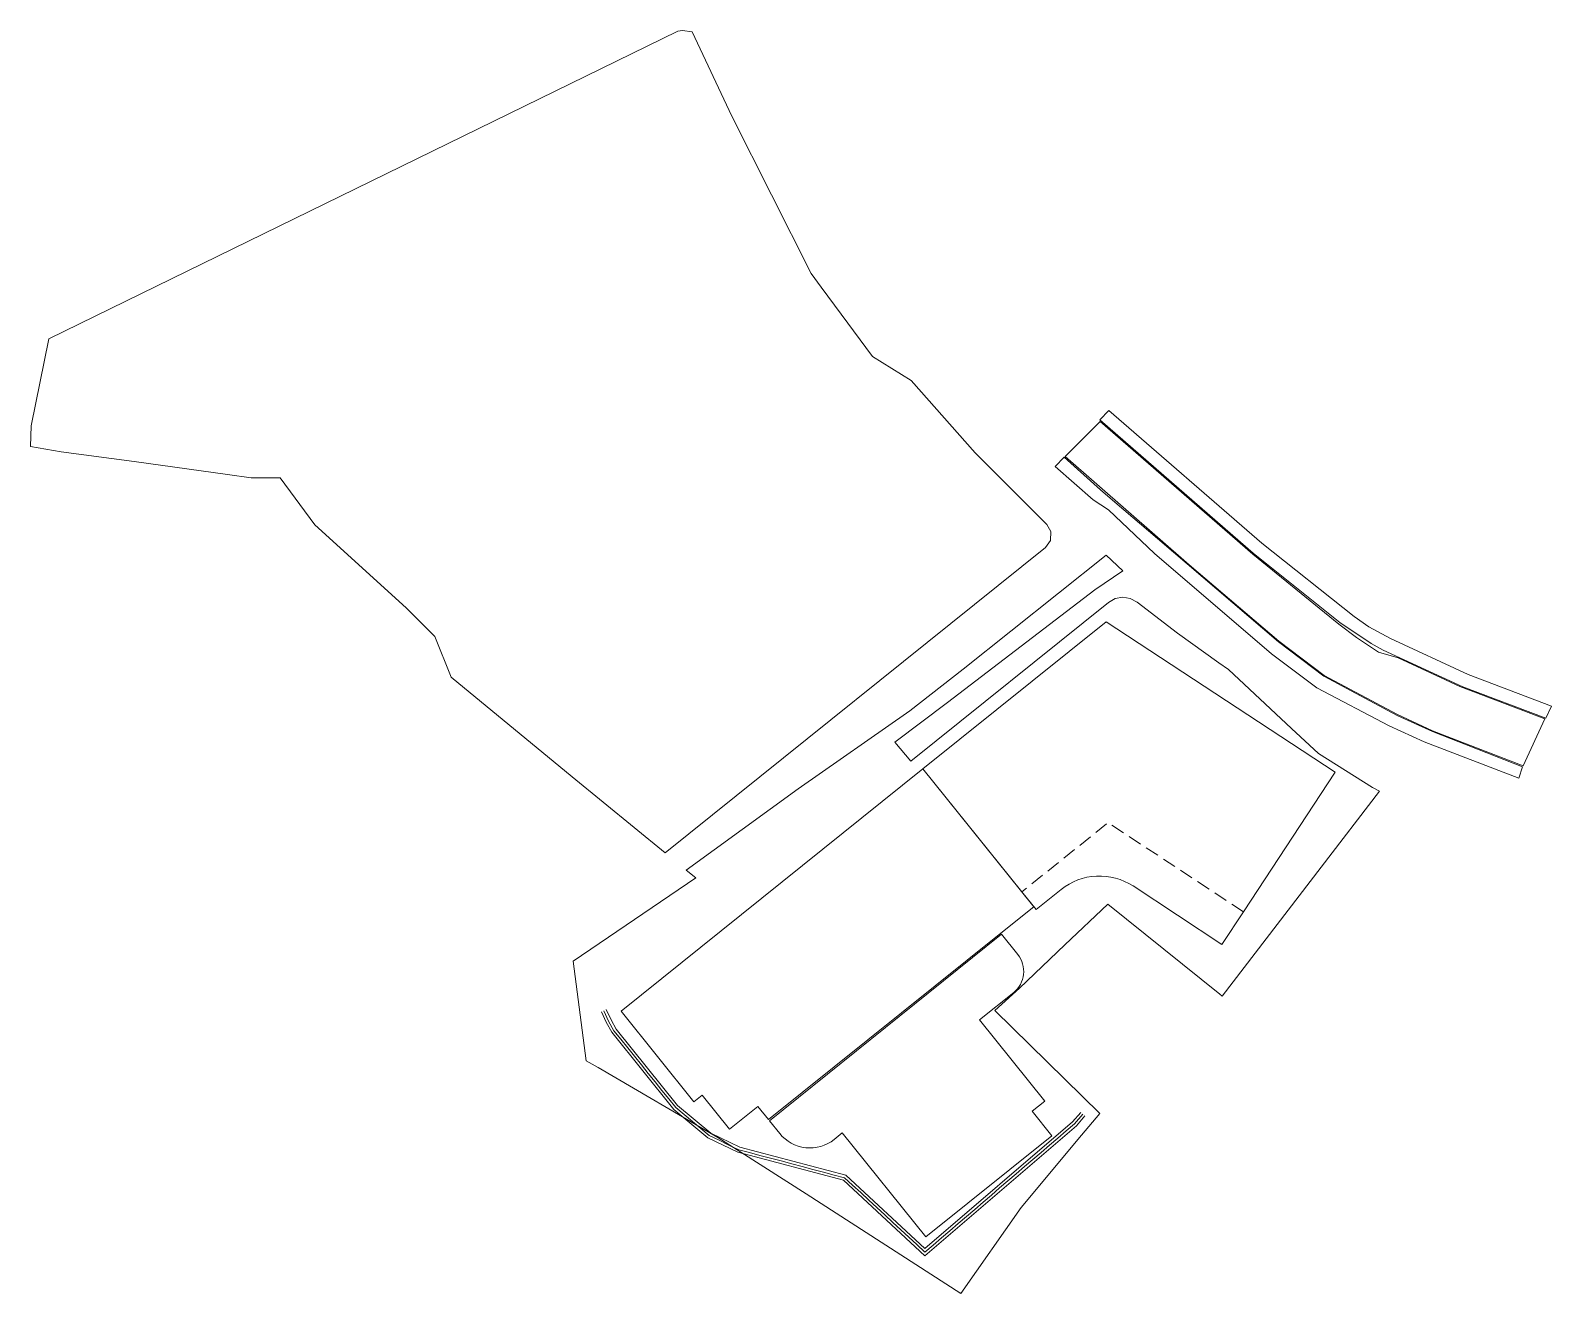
# Model space of a CAD drawing. Header units: metres. Extents: x 7511866 to 7512033, y 4692276 to 4692415.
import ezdxf

# ---------------------------------------------------------------- set-up
doc = ezdxf.new("R2010")
doc.units = ezdxf.units.M
doc.linetypes.add('DASHED', pattern=[0.75, 0.5, -0.25])
for name, color, linetype, lineweight in [('Asfallt', 97, 'Continuous', 0), ('llg betimi themelet', 97, 'Continuous', 0), ('Parcela Baze', 7, 'Continuous', 0), ('pilotat ri betimi projekt pl', 14, 'Continuous', 0), ('Themel pllaka o3 ferizaj', 30, 'Continuous', 0), ('trotuar', 155, 'Continuous', 0)]:
    doc.layers.add(name, color=color, linetype=linetype, lineweight=lineweight)

msp = doc.modelspace()

# ---------------------------------------------------------------- linework, layer by layer
at = {"layer": 'Asfallt'}
msp.add_polyline3d([(7512032.13, 4692338.99, 620.8), (7512022.82, 4692342.56, 620.73), (7512016.03, 4692345.7, 620.72), (7512013.89, 4692346.3, 620.68), (7512011.49, 4692347.94, 620.72), (7512009.54, 4692349.37, 620.64), (7512000.09, 4692357.08, 620.65), (7511983.36, 4692371.6, 620.63), (7511979.54, 4692367.79, 620.54), (7511993.11, 4692355.88, 620.49), (7512002.95, 4692347.51, 620.55), (7512007.93, 4692343.75, 620.61), (7512015.97, 4692339.48, 620.7), (7512019.79, 4692337.69, 620.72), (7512029.74, 4692333.84, 620.71), (7512032.13, 4692338.99, 620.8)], dxfattribs=at)
at = {"layer": 'llg betimi themelet', "flags": 128}
msp.add_lwpolyline([(7511930.85, 4692306.94), (7511963.94, 4692333.52), (7511976.09, 4692318.39), (7511972.46, 4692315.48), (7511947.01, 4692295.04), (7511945.85, 4692296.48), (7511942.73, 4692293.98), (7511939.73, 4692297.72), (7511938.83, 4692297)], close=True, dxfattribs=at)
msp.add_lwpolyline([(7511947.1, 4692294.92), (7511948.23, 4692293.52, 0.414214), (7511954.2, 4692292.87), (7511955.1, 4692293.59), (7511964.26, 4692282.19), (7511978.07, 4692293.28), (7511975.91, 4692295.97), (7511977.3, 4692297.08), (7511970.15, 4692305.99), (7511973.89, 4692309, 0.414214), (7511974.34, 4692313.14), (7511972.56, 4692315.37)], format="xyb", close=True, dxfattribs=at)
at = {"layer": 'Parcela Baze', "flags": 128}
for points in [[(7511868.09, 4692380.67), (7511937.07, 4692414.44), (7511937.58, 4692414.51), (7511938.62, 4692414.35), (7511942.99, 4692405.12), (7511951.69, 4692387.85), (7511952.79, 4692386.36), (7511954.99, 4692383.38), (7511958.42, 4692378.74), (7511962.66, 4692376.1), (7511969.66, 4692368.19), (7511977.52, 4692360.32), (7511977.96, 4692359.55), (7511977.93, 4692358.58), (7511977.37, 4692357.78), (7511935.68, 4692324.29), (7511925.49, 4692332.64), (7511912.21, 4692343.58), (7511910.41, 4692348.04), (7511907.29, 4692351.18), (7511897.25, 4692360.27), (7511893.47, 4692365.43), (7511890.29, 4692365.44), (7511887.7, 4692365.8), (7511877.46, 4692367.22), (7511869.46, 4692368.28), (7511866.08, 4692368.87), (7511866.16, 4692371.13), (7511868.09, 4692380.67)], [(7511971.83, 4692307.01), (7511983.33, 4692295.73), (7511981.33, 4692293.35), (7511974.71, 4692285.41), (7511968.09, 4692275.96), (7511951.12, 4692286.89), (7511941.46, 4692293.1), (7511928.33, 4692300.75), (7511927.02, 4692301.51), (7511925.6, 4692312.43), (7511939.02, 4692321.55), (7511937.96, 4692322.42), (7511950.25, 4692331.33), (7511962.5, 4692339.88), (7511968.34, 4692344.46), (7511984.02, 4692356.97), (7511985.85, 4692355.25), (7511982.77, 4692353.15), (7511966.63, 4692340.81), (7511960.84, 4692336.46), (7511962.6, 4692334.36), (7511984.28, 4692351.78), (7511985.01, 4692352.19), (7511985.84, 4692352.34), (7511986.67, 4692352.2), (7511987.41, 4692351.8), (7511991.84, 4692348.39), (7511996.38, 4692345.13), (7511997.43, 4692344.43), (7512004.36, 4692337.95), (7512007.31, 4692335.19), (7512013.22, 4692331.47), (7512014, 4692331.06), (7512007.6, 4692322.74), (7511996.73, 4692308.59), (7511996.48, 4692308.81), (7511984.22, 4692318.67), (7511979.51, 4692314.21), (7511974.51, 4692309.47), (7511971.83, 4692307.01)]]:
    msp.add_lwpolyline(points, dxfattribs=at)
at = {"layer": 'pilotat ri betimi projekt pl', "flags": 128}
for points in [[(7511981.48, 4692295.64), (7511980.55, 4692294.58), (7511979.64, 4692293.8), (7511978.73, 4692293.02), (7511977.82, 4692292.23), (7511976.9, 4692291.45), (7511975.99, 4692290.67), (7511975.08, 4692289.89), (7511974.17, 4692289.11), (7511973.26, 4692288.33), (7511972.35, 4692287.55), (7511971.44, 4692286.76), (7511970.53, 4692285.98), (7511969.62, 4692285.2), (7511968.71, 4692284.42), (7511967.8, 4692283.64), (7511966.89, 4692282.86), (7511965.98, 4692282.07), (7511965.07, 4692281.29), (7511964.16, 4692280.51), (7511963.28, 4692281.33), (7511962.4, 4692282.14), (7511961.52, 4692282.96), (7511960.64, 4692283.77), (7511959.76, 4692284.59), (7511958.88, 4692285.4), (7511958, 4692286.22), (7511957.12, 4692287.04), (7511956.23, 4692287.85), (7511955.35, 4692288.67), (7511954.19, 4692288.97), (7511953.03, 4692289.28), (7511951.87, 4692289.59), (7511950.71, 4692289.9), (7511949.55, 4692290.2), (7511948.39, 4692290.51), (7511947.23, 4692290.82), (7511946.07, 4692291.12), (7511944.91, 4692291.43), (7511943.75, 4692291.74), (7511942.67, 4692292.26), (7511941.59, 4692292.78), (7511940.51, 4692293.3), (7511939.59, 4692294.07), (7511938.67, 4692294.84), (7511937.75, 4692295.61), (7511936.83, 4692296.38), (7511936.08, 4692297.31), (7511935.32, 4692298.25), (7511934.57, 4692299.18), (7511933.82, 4692300.12), (7511933.07, 4692301.06), (7511932.32, 4692301.99), (7511931.57, 4692302.93), (7511930.82, 4692303.86), (7511930.06, 4692304.8), (7511929.47, 4692305.86), (7511928.95, 4692306.98)], [(7511929.22, 4692307.11), (7511929.74, 4692306), (7511930.31, 4692304.97), (7511937.04, 4692296.59), (7511940.67, 4692293.55), (7511943.86, 4692292.02), (7511955.5, 4692288.94), (7511964.16, 4692280.91), (7511980.34, 4692294.79), (7511981.25, 4692295.84)], [(7511928.68, 4692306.86), (7511929.2, 4692305.72), (7511929.81, 4692304.63), (7511936.61, 4692296.17), (7511940.35, 4692293.04), (7511943.65, 4692291.46), (7511955.21, 4692288.4), (7511964.15, 4692280.11), (7511980.76, 4692294.37), (7511981.7, 4692295.45)]]:
    msp.add_lwpolyline(points, dxfattribs=at)
at = {"layer": 'Themel pllaka o3 ferizaj', "flags": 128}
msp.add_lwpolyline([(7512009.13, 4692333.14), (7511999.07, 4692317.85), (7511996.7, 4692314.26), (7511986.97, 4692320.67, 0.158744), (7511982.97, 4692321.76, 0.158634), (7511979.09, 4692320.29), (7511976.34, 4692318.08), (7511974.78, 4692320.03), (7511963.94, 4692333.52), (7511984.04, 4692349.66)], format="xyb", close=True, dxfattribs=at)
at = {"layer": 'Themel pllaka o3 ferizaj', "linetype": 'DASHED', "ltscale": 3, "flags": 128}
msp.add_lwpolyline([(7511999.07, 4692317.85), (7511984.23, 4692327.62), (7511974.78, 4692320.03)], dxfattribs=at)
at = {"layer": 'trotuar'}
msp.add_polyline3d([(7512032.23, 4692339.07, 620.89), (7512023.12, 4692342.52, 620.85), (7512014.39, 4692346.53, 620.81), (7512013.08, 4692347.26, 620.8), (7512009.66, 4692349.56, 620.77), (7512000.14, 4692357.17, 620.72), (7511983.35, 4692371.79, 620.77), (7511984.33, 4692372.81, 620.79), (7512001.08, 4692358.26, 620.75), (7512011.22, 4692350.23, 620.87), (7512012.83, 4692349.11, 620.87), (7512015.2, 4692347.83, 620.87), (7512023.72, 4692343.88, 620.96), (7512032.86, 4692340.4, 620.98)], close=True, dxfattribs=at)
msp.add_polyline3d([(7512029.69, 4692333.75, 620.82), (7512029.27, 4692332.51, 620.86), (7512018.91, 4692336.48, 620.53), (7512015.04, 4692338.22, 620.59), (7512007.12, 4692342.39, 620.71), (7512002.15, 4692346.14, 620.7), (7511989.31, 4692357.12, 620.52), (7511984.28, 4692361.93, 620.43), (7511982.59, 4692363.02, 620.66), (7511978.44, 4692366.69, 620.71), (7511979.44, 4692367.72, 620.68), (7511983.42, 4692364.13, 620.64), (7511984.97, 4692362.75, 620.51), (7511989.67, 4692358.79, 620.58), (7512002.92, 4692347.45, 620.65), (7512007.88, 4692343.69, 620.67), (7512015.95, 4692339.36, 620.73), (7512019.8, 4692337.62, 620.75), (7512029.69, 4692333.75, 620.82)], dxfattribs=at)

doc.saveas('drawing.dxf')
